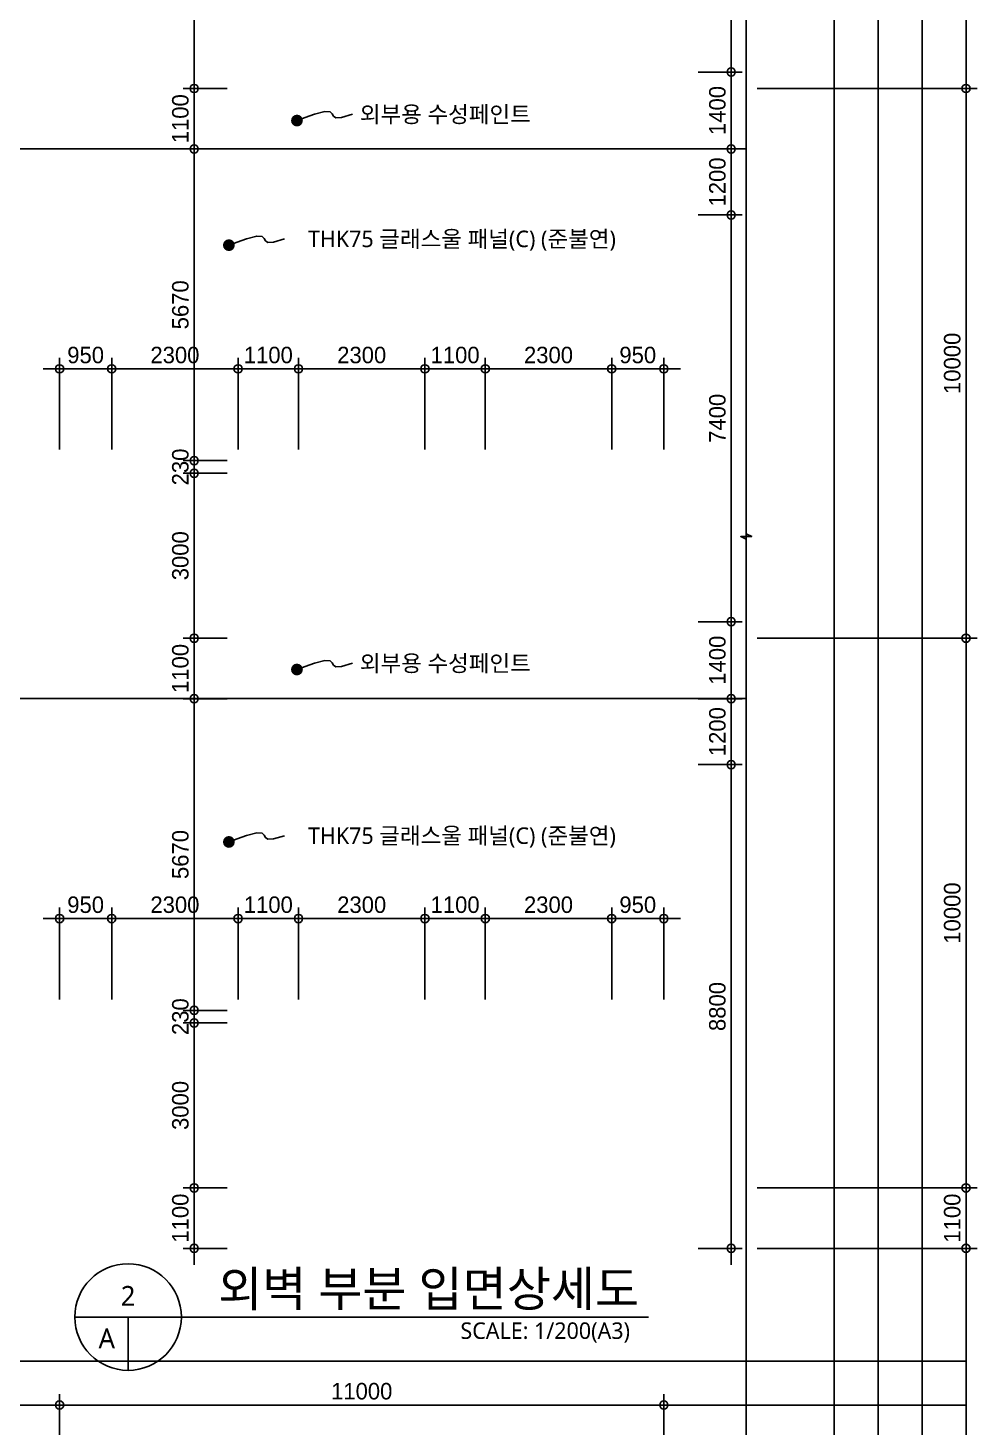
# Model space of a CAD drawing. Header units: millimetres. Extents: x 43197023 to 43466355, y 1341521 to 1420690.
# Drawn here: x 43406548 to 43423823, y 1370590 to 1396041 of the extents above; entities that cross this region are included whole.
import ezdxf
from ezdxf.enums import TextEntityAlignment as Align

# ---------------------------------------------------------------- set-up
doc = ezdxf.new("R2010")
doc.units = ezdxf.units.MM
doc.header["$LTSCALE"] = 1000
doc.header["$MEASUREMENT"] = 0
doc.header["$PDSIZE"] = -10
doc.layers.get('0').update_dxf_attribs({"linetype": 'CONTINUOUS'})
doc.layers.get('Defpoints').update_dxf_attribs({"color": 171, "linetype": 'CONTINUOUS'})
for name, color, linetype in [('cen', 1, 'CONTINUOUS'), ('LED', 7, 'CONTINUOUS'), ('NDIM', 7, 'CONTINUOUS'), ('SYM', 7, 'CONTINUOUS'), ('TEXT', 3, 'CONTINUOUS'), ('TEXT(MIN)', 7, 'CONTINUOUS')]:
    doc.layers.add(name, color=color, linetype=linetype)
doc.styles.add('CGS', font='cgse', dxfattribs={"bigfont": 'cgs'})
doc.styles.add('나눔바른고딕', font='NanumBarunGothic.ttf')
doc.dimstyles.new('NDIM 1200', dxfattribs={"dimscale": 500, "dimtxt": 3, "dimasz": 1, "dimexe": 2, "dimexo": 2, "dimgap": 1, "dimtad": 1, "dimdec": 0, "dimdsep": 46, "dimtxsty": 'CGS', "dimblk": 'DOT0', "dimcen": 1, "dimdle": 8, "dimclrd": 2, "dimclre": 2, "dimclrt": 2, "dimadec": 0, "dimazin": 0, "dimtfac": 1, "dimtdec": 0, "dimtix": 1, "dimtmove": 2, "dimatfit": 3, "dimldrblk": 'DOT0', "dimfxl": 1, "dimtolj": 1, "dimtzin": 0, "dimlwd": -1, "dimlwe": -1, "dimarcsym": 0})

# ---------------------------------------------------------------- blocks, each defined once
blk = doc.blocks.new('DOT0')
blk.add_line((-3, 0), (3, 0))
at = {"color": 6}
blk.add_circle((0, 0), 0.75, dxfattribs=at)
blk = doc.blocks.new('*D194')
at = {"layer": 'Defpoints', "color": 0, "ltscale": 0.4, "transparency": 16777216}
for p in [(43408073, 1379840), (43408073, 1378170), (43410373, 1378170)]:
    blk.add_point(p, dxfattribs=at)
at = {"layer": 'NDIM', "ltscale": 0.4, "transparency": 16777216}
for p, q in [((43408073, 1378370), (43408073, 1380040)), ((43410373, 1378370), (43410373, 1380040)), ((43410273, 1379840), (43408173, 1379840))]:
    blk.add_line(p, q, dxfattribs=at)
at = {"layer": 'NDIM', "ltscale": 0.4, "transparency": 16777216, "xscale": 100, "yscale": 100, "zscale": 100, "rotation": 180}
blk.add_blockref('DOT0', (43408073, 1379840), dxfattribs=at)
at = {"layer": 'NDIM', "ltscale": 0.4, "transparency": 16777216, "xscale": 100, "yscale": 100, "zscale": 100}
blk.add_blockref('DOT0', (43410373, 1379840), dxfattribs=at)
at = {"layer": 'NDIM', "ltscale": 0.4, "transparency": 16777216, "insert": (43409223, 1380090), "char_height": 300, "attachment_point": 5, "style": 'CGS'}
blk.add_mtext('\\A1;2300', dxfattribs=at)
blk = doc.blocks.new('*D195')
at = {"layer": 'Defpoints', "color": 0, "ltscale": 0.4, "transparency": 16777216}
for p in [(43410373, 1379840), (43410373, 1378170), (43411473, 1378170)]:
    blk.add_point(p, dxfattribs=at)
at = {"layer": 'NDIM', "ltscale": 0.4, "transparency": 16777216}
for p, q in [((43410373, 1378370), (43410373, 1380040)), ((43411473, 1378370), (43411473, 1380040)), ((43411373, 1379840), (43410473, 1379840))]:
    blk.add_line(p, q, dxfattribs=at)
at = {"layer": 'NDIM', "ltscale": 0.4, "transparency": 16777216, "xscale": 100, "yscale": 100, "zscale": 100, "rotation": 180}
blk.add_blockref('DOT0', (43410373, 1379840), dxfattribs=at)
at = {"layer": 'NDIM', "ltscale": 0.4, "transparency": 16777216, "xscale": 100, "yscale": 100, "zscale": 100}
blk.add_blockref('DOT0', (43411473, 1379840), dxfattribs=at)
at = {"layer": 'NDIM', "ltscale": 0.4, "transparency": 16777216, "insert": (43410923, 1380090), "char_height": 300, "attachment_point": 5, "style": 'CGS'}
blk.add_mtext('\\A1;1100', dxfattribs=at)
blk = doc.blocks.new('*D196')
at = {"layer": 'Defpoints', "color": 0, "ltscale": 0.4, "transparency": 16777216}
for p in [(43407123, 1379840), (43407123, 1378170), (43408073, 1378170)]:
    blk.add_point(p, dxfattribs=at)
at = {"layer": 'NDIM', "ltscale": 0.4, "transparency": 16777216}
for p, q in [((43407123, 1378370), (43407123, 1380040)), ((43408073, 1378370), (43408073, 1380040)), ((43407973, 1379840), (43407223, 1379840))]:
    blk.add_line(p, q, dxfattribs=at)
at = {"layer": 'NDIM', "ltscale": 0.4, "transparency": 16777216, "xscale": 100, "yscale": 100, "zscale": 100, "rotation": 180}
blk.add_blockref('DOT0', (43407123, 1379840), dxfattribs=at)
at = {"layer": 'NDIM', "ltscale": 0.4, "transparency": 16777216, "xscale": 100, "yscale": 100, "zscale": 100}
blk.add_blockref('DOT0', (43408073, 1379840), dxfattribs=at)
at = {"layer": 'NDIM', "ltscale": 0.4, "transparency": 16777216, "insert": (43407598, 1380090), "char_height": 300, "attachment_point": 5, "style": 'CGS'}
blk.add_mtext('\\A1;950', dxfattribs=at)
blk = doc.blocks.new('*D197')
at = {"layer": 'Defpoints', "color": 0, "ltscale": 0.4, "transparency": 16777216}
for p in [(43411473, 1379840), (43411473, 1378170), (43413773, 1378170)]:
    blk.add_point(p, dxfattribs=at)
at = {"layer": 'NDIM', "ltscale": 0.4, "transparency": 16777216}
for p, q in [((43411473, 1378370), (43411473, 1380040)), ((43413773, 1378370), (43413773, 1380040)), ((43413673, 1379840), (43411573, 1379840))]:
    blk.add_line(p, q, dxfattribs=at)
at = {"layer": 'NDIM', "ltscale": 0.4, "transparency": 16777216, "xscale": 100, "yscale": 100, "zscale": 100, "rotation": 180}
blk.add_blockref('DOT0', (43411473, 1379840), dxfattribs=at)
at = {"layer": 'NDIM', "ltscale": 0.4, "transparency": 16777216, "xscale": 100, "yscale": 100, "zscale": 100}
blk.add_blockref('DOT0', (43413773, 1379840), dxfattribs=at)
at = {"layer": 'NDIM', "ltscale": 0.4, "transparency": 16777216, "insert": (43412623, 1380090), "char_height": 300, "attachment_point": 5, "style": 'CGS'}
blk.add_mtext('\\A1;2300', dxfattribs=at)
blk = doc.blocks.new('*D198')
at = {"layer": 'Defpoints', "color": 0, "ltscale": 0.4, "transparency": 16777216}
for p in [(43413773, 1379840), (43413773, 1378170), (43414873, 1378170)]:
    blk.add_point(p, dxfattribs=at)
at = {"layer": 'NDIM', "ltscale": 0.4, "transparency": 16777216}
for p, q in [((43413773, 1378370), (43413773, 1380040)), ((43414873, 1378370), (43414873, 1380040)), ((43414773, 1379840), (43413873, 1379840))]:
    blk.add_line(p, q, dxfattribs=at)
at = {"layer": 'NDIM', "ltscale": 0.4, "transparency": 16777216, "xscale": 100, "yscale": 100, "zscale": 100, "rotation": 180}
blk.add_blockref('DOT0', (43413773, 1379840), dxfattribs=at)
at = {"layer": 'NDIM', "ltscale": 0.4, "transparency": 16777216, "xscale": 100, "yscale": 100, "zscale": 100}
blk.add_blockref('DOT0', (43414873, 1379840), dxfattribs=at)
at = {"layer": 'NDIM', "ltscale": 0.4, "transparency": 16777216, "insert": (43414323, 1380090), "char_height": 300, "attachment_point": 5, "style": 'CGS'}
blk.add_mtext('\\A1;1100', dxfattribs=at)
blk = doc.blocks.new('*D199')
at = {"layer": 'Defpoints', "color": 0, "ltscale": 0.4, "transparency": 16777216}
for p in [(43414873, 1379840), (43414873, 1378170), (43417173, 1378170)]:
    blk.add_point(p, dxfattribs=at)
at = {"layer": 'NDIM', "ltscale": 0.4, "transparency": 16777216}
for p, q in [((43414873, 1378370), (43414873, 1380040)), ((43417173, 1378370), (43417173, 1380040)), ((43417073, 1379840), (43414973, 1379840))]:
    blk.add_line(p, q, dxfattribs=at)
at = {"layer": 'NDIM', "ltscale": 0.4, "transparency": 16777216, "xscale": 100, "yscale": 100, "zscale": 100, "rotation": 180}
blk.add_blockref('DOT0', (43414873, 1379840), dxfattribs=at)
at = {"layer": 'NDIM', "ltscale": 0.4, "transparency": 16777216, "xscale": 100, "yscale": 100, "zscale": 100}
blk.add_blockref('DOT0', (43417173, 1379840), dxfattribs=at)
at = {"layer": 'NDIM', "ltscale": 0.4, "transparency": 16777216, "insert": (43416023, 1380090), "char_height": 300, "attachment_point": 5, "style": 'CGS'}
blk.add_mtext('\\A1;2300', dxfattribs=at)
blk = doc.blocks.new('*D200')
at = {"layer": 'Defpoints', "color": 0, "ltscale": 0.4, "transparency": 16777216}
for p in [(43417173, 1379840), (43417173, 1378170), (43418123, 1378170)]:
    blk.add_point(p, dxfattribs=at)
at = {"layer": 'NDIM', "ltscale": 0.4, "transparency": 16777216}
for p, q in [((43417173, 1378370), (43417173, 1380040)), ((43418123, 1378370), (43418123, 1380040)), ((43418023, 1379840), (43417273, 1379840))]:
    blk.add_line(p, q, dxfattribs=at)
at = {"layer": 'NDIM', "ltscale": 0.4, "transparency": 16777216, "xscale": 100, "yscale": 100, "zscale": 100, "rotation": 180}
blk.add_blockref('DOT0', (43417173, 1379840), dxfattribs=at)
at = {"layer": 'NDIM', "ltscale": 0.4, "transparency": 16777216, "xscale": 100, "yscale": 100, "zscale": 100}
blk.add_blockref('DOT0', (43418123, 1379840), dxfattribs=at)
at = {"layer": 'NDIM', "ltscale": 0.4, "transparency": 16777216, "insert": (43417648, 1380090), "char_height": 300, "attachment_point": 5, "style": 'CGS'}
blk.add_mtext('\\A1;950', dxfattribs=at)
blk = doc.blocks.new('*D201')
at = {"layer": 'Defpoints', "color": 0, "ltscale": 0.4, "transparency": 16777216}
for p in [(43410373, 1377940), (43409573, 1374940), (43410373, 1374940)]:
    blk.add_point(p, dxfattribs=at)
at = {"layer": 'NDIM', "ltscale": 0.4, "transparency": 16777216}
for p, q in [((43410173, 1377940), (43409373, 1377940)), ((43409573, 1377840), (43409573, 1375040)), ((43410173, 1374940), (43409373, 1374940))]:
    blk.add_line(p, q, dxfattribs=at)
at = {"layer": 'NDIM', "ltscale": 0.4, "transparency": 16777216, "xscale": 100, "yscale": 100, "zscale": 100}
for p, rotation in [((43409573, 1377940), 90), ((43409573, 1374940), 270)]:
    blk.add_blockref('DOT0', p, dxfattribs=dict(at, rotation=rotation))
at = {"layer": 'NDIM', "ltscale": 0.4, "transparency": 16777216, "insert": (43409323, 1376440), "char_height": 300, "attachment_point": 5, "rotation": 90, "style": 'CGS'}
blk.add_mtext('\\A1;3000', dxfattribs=at)
blk = doc.blocks.new('*D202')
at = {"layer": 'Defpoints', "color": 0, "ltscale": 0.4, "transparency": 16777216}
for p in [(43409573, 1377940), (43410373, 1378170), (43410373, 1377940)]:
    blk.add_point(p, dxfattribs=at)
at = {"layer": 'NDIM', "ltscale": 0.4, "transparency": 16777216}
for p, q in [((43409573, 1378270), (43409573, 1378370)), ((43410173, 1378170), (43409373, 1378170)), ((43410173, 1377940), (43409373, 1377940)), ((43409573, 1378170), (43409573, 1377940)), ((43409573, 1377840), (43409573, 1377740))]:
    blk.add_line(p, q, dxfattribs=at)
at = {"layer": 'NDIM', "ltscale": 0.4, "transparency": 16777216, "xscale": 100, "yscale": 100, "zscale": 100}
for p, rotation in [((43409573, 1378170), 270), ((43409573, 1377940), 90)]:
    blk.add_blockref('DOT0', p, dxfattribs=dict(at, rotation=rotation))
at = {"layer": 'NDIM', "ltscale": 0.4, "transparency": 16777216, "insert": (43409323, 1378055), "char_height": 300, "attachment_point": 5, "rotation": 90, "style": 'CGS'}
blk.add_mtext('\\A1;230', dxfattribs=at)
blk = doc.blocks.new('*D203')
at = {"layer": 'Defpoints', "color": 0, "ltscale": 0.4, "transparency": 16777216}
for p in [(43410373, 1383840), (43409573, 1378170), (43410373, 1378170)]:
    blk.add_point(p, dxfattribs=at)
at = {"layer": 'NDIM', "ltscale": 0.4, "transparency": 16777216}
for p, q in [((43410173, 1383840), (43409373, 1383840)), ((43409573, 1383740), (43409573, 1378270)), ((43410173, 1378170), (43409373, 1378170))]:
    blk.add_line(p, q, dxfattribs=at)
at = {"layer": 'NDIM', "ltscale": 0.4, "transparency": 16777216, "xscale": 100, "yscale": 100, "zscale": 100}
for p, rotation in [((43409573, 1383840), 90), ((43409573, 1378170), 270)]:
    blk.add_blockref('DOT0', p, dxfattribs=dict(at, rotation=rotation))
at = {"layer": 'NDIM', "ltscale": 0.4, "transparency": 16777216, "insert": (43409323, 1381005), "char_height": 300, "attachment_point": 5, "rotation": 90, "style": 'CGS'}
blk.add_mtext('\\A1;5670', dxfattribs=at)
blk = doc.blocks.new('*D204')
at = {"layer": 'Defpoints', "color": 0, "ltscale": 0.4, "transparency": 16777216}
for p in [(43408073, 1389840), (43408073, 1388170), (43410373, 1388170)]:
    blk.add_point(p, dxfattribs=at)
at = {"layer": 'NDIM', "ltscale": 0.4, "transparency": 16777216}
for p, q in [((43408073, 1388370), (43408073, 1390040)), ((43410373, 1388370), (43410373, 1390040)), ((43410273, 1389840), (43408173, 1389840))]:
    blk.add_line(p, q, dxfattribs=at)
at = {"layer": 'NDIM', "ltscale": 0.4, "transparency": 16777216, "xscale": 100, "yscale": 100, "zscale": 100, "rotation": 180}
blk.add_blockref('DOT0', (43408073, 1389840), dxfattribs=at)
at = {"layer": 'NDIM', "ltscale": 0.4, "transparency": 16777216, "xscale": 100, "yscale": 100, "zscale": 100}
blk.add_blockref('DOT0', (43410373, 1389840), dxfattribs=at)
at = {"layer": 'NDIM', "ltscale": 0.4, "transparency": 16777216, "insert": (43409223, 1390090), "char_height": 300, "attachment_point": 5, "style": 'CGS'}
blk.add_mtext('\\A1;2300', dxfattribs=at)
blk = doc.blocks.new('*D205')
at = {"layer": 'Defpoints', "color": 0, "ltscale": 0.4, "transparency": 16777216}
for p in [(43410373, 1389840), (43410373, 1388170), (43411473, 1388170)]:
    blk.add_point(p, dxfattribs=at)
at = {"layer": 'NDIM', "ltscale": 0.4, "transparency": 16777216}
for p, q in [((43410373, 1388370), (43410373, 1390040)), ((43411473, 1388370), (43411473, 1390040)), ((43411373, 1389840), (43410473, 1389840))]:
    blk.add_line(p, q, dxfattribs=at)
at = {"layer": 'NDIM', "ltscale": 0.4, "transparency": 16777216, "xscale": 100, "yscale": 100, "zscale": 100, "rotation": 180}
blk.add_blockref('DOT0', (43410373, 1389840), dxfattribs=at)
at = {"layer": 'NDIM', "ltscale": 0.4, "transparency": 16777216, "xscale": 100, "yscale": 100, "zscale": 100}
blk.add_blockref('DOT0', (43411473, 1389840), dxfattribs=at)
at = {"layer": 'NDIM', "ltscale": 0.4, "transparency": 16777216, "insert": (43410923, 1390090), "char_height": 300, "attachment_point": 5, "style": 'CGS'}
blk.add_mtext('\\A1;1100', dxfattribs=at)
blk = doc.blocks.new('*D206')
at = {"layer": 'Defpoints', "color": 0, "ltscale": 0.4, "transparency": 16777216}
for p in [(43407123, 1389840), (43407123, 1388170), (43408073, 1388170)]:
    blk.add_point(p, dxfattribs=at)
at = {"layer": 'NDIM', "ltscale": 0.4, "transparency": 16777216}
for p, q in [((43407123, 1388370), (43407123, 1390040)), ((43408073, 1388370), (43408073, 1390040)), ((43407973, 1389840), (43407223, 1389840))]:
    blk.add_line(p, q, dxfattribs=at)
at = {"layer": 'NDIM', "ltscale": 0.4, "transparency": 16777216, "xscale": 100, "yscale": 100, "zscale": 100, "rotation": 180}
blk.add_blockref('DOT0', (43407123, 1389840), dxfattribs=at)
at = {"layer": 'NDIM', "ltscale": 0.4, "transparency": 16777216, "xscale": 100, "yscale": 100, "zscale": 100}
blk.add_blockref('DOT0', (43408073, 1389840), dxfattribs=at)
at = {"layer": 'NDIM', "ltscale": 0.4, "transparency": 16777216, "insert": (43407598, 1390090), "char_height": 300, "attachment_point": 5, "style": 'CGS'}
blk.add_mtext('\\A1;950', dxfattribs=at)
blk = doc.blocks.new('*D207')
at = {"layer": 'Defpoints', "color": 0, "ltscale": 0.4, "transparency": 16777216}
for p in [(43411473, 1389840), (43411473, 1388170), (43413773, 1388170)]:
    blk.add_point(p, dxfattribs=at)
at = {"layer": 'NDIM', "ltscale": 0.4, "transparency": 16777216}
for p, q in [((43411473, 1388370), (43411473, 1390040)), ((43413773, 1388370), (43413773, 1390040)), ((43413673, 1389840), (43411573, 1389840))]:
    blk.add_line(p, q, dxfattribs=at)
at = {"layer": 'NDIM', "ltscale": 0.4, "transparency": 16777216, "xscale": 100, "yscale": 100, "zscale": 100, "rotation": 180}
blk.add_blockref('DOT0', (43411473, 1389840), dxfattribs=at)
at = {"layer": 'NDIM', "ltscale": 0.4, "transparency": 16777216, "xscale": 100, "yscale": 100, "zscale": 100}
blk.add_blockref('DOT0', (43413773, 1389840), dxfattribs=at)
at = {"layer": 'NDIM', "ltscale": 0.4, "transparency": 16777216, "insert": (43412623, 1390090), "char_height": 300, "attachment_point": 5, "style": 'CGS'}
blk.add_mtext('\\A1;2300', dxfattribs=at)
blk = doc.blocks.new('*D208')
at = {"layer": 'Defpoints', "color": 0, "ltscale": 0.4, "transparency": 16777216}
for p in [(43413773, 1389840), (43413773, 1388170), (43414873, 1388170)]:
    blk.add_point(p, dxfattribs=at)
at = {"layer": 'NDIM', "ltscale": 0.4, "transparency": 16777216}
for p, q in [((43413773, 1388370), (43413773, 1390040)), ((43414873, 1388370), (43414873, 1390040)), ((43414773, 1389840), (43413873, 1389840))]:
    blk.add_line(p, q, dxfattribs=at)
at = {"layer": 'NDIM', "ltscale": 0.4, "transparency": 16777216, "xscale": 100, "yscale": 100, "zscale": 100, "rotation": 180}
blk.add_blockref('DOT0', (43413773, 1389840), dxfattribs=at)
at = {"layer": 'NDIM', "ltscale": 0.4, "transparency": 16777216, "xscale": 100, "yscale": 100, "zscale": 100}
blk.add_blockref('DOT0', (43414873, 1389840), dxfattribs=at)
at = {"layer": 'NDIM', "ltscale": 0.4, "transparency": 16777216, "insert": (43414323, 1390090), "char_height": 300, "attachment_point": 5, "style": 'CGS'}
blk.add_mtext('\\A1;1100', dxfattribs=at)
blk = doc.blocks.new('*D209')
at = {"layer": 'Defpoints', "color": 0, "ltscale": 0.4, "transparency": 16777216}
for p in [(43414873, 1389840), (43414873, 1388170), (43417173, 1388170)]:
    blk.add_point(p, dxfattribs=at)
at = {"layer": 'NDIM', "ltscale": 0.4, "transparency": 16777216}
for p, q in [((43414873, 1388370), (43414873, 1390040)), ((43417173, 1388370), (43417173, 1390040)), ((43417073, 1389840), (43414973, 1389840))]:
    blk.add_line(p, q, dxfattribs=at)
at = {"layer": 'NDIM', "ltscale": 0.4, "transparency": 16777216, "xscale": 100, "yscale": 100, "zscale": 100, "rotation": 180}
blk.add_blockref('DOT0', (43414873, 1389840), dxfattribs=at)
at = {"layer": 'NDIM', "ltscale": 0.4, "transparency": 16777216, "xscale": 100, "yscale": 100, "zscale": 100}
blk.add_blockref('DOT0', (43417173, 1389840), dxfattribs=at)
at = {"layer": 'NDIM', "ltscale": 0.4, "transparency": 16777216, "insert": (43416023, 1390090), "char_height": 300, "attachment_point": 5, "style": 'CGS'}
blk.add_mtext('\\A1;2300', dxfattribs=at)
blk = doc.blocks.new('*D210')
at = {"layer": 'Defpoints', "color": 0, "ltscale": 0.4, "transparency": 16777216}
for p in [(43417173, 1389840), (43417173, 1388170), (43418123, 1388170)]:
    blk.add_point(p, dxfattribs=at)
at = {"layer": 'NDIM', "ltscale": 0.4, "transparency": 16777216}
for p, q in [((43417173, 1388370), (43417173, 1390040)), ((43418123, 1388370), (43418123, 1390040)), ((43418023, 1389840), (43417273, 1389840))]:
    blk.add_line(p, q, dxfattribs=at)
at = {"layer": 'NDIM', "ltscale": 0.4, "transparency": 16777216, "xscale": 100, "yscale": 100, "zscale": 100, "rotation": 180}
blk.add_blockref('DOT0', (43417173, 1389840), dxfattribs=at)
at = {"layer": 'NDIM', "ltscale": 0.4, "transparency": 16777216, "xscale": 100, "yscale": 100, "zscale": 100}
blk.add_blockref('DOT0', (43418123, 1389840), dxfattribs=at)
at = {"layer": 'NDIM', "ltscale": 0.4, "transparency": 16777216, "insert": (43417648, 1390090), "char_height": 300, "attachment_point": 5, "style": 'CGS'}
blk.add_mtext('\\A1;950', dxfattribs=at)
blk = doc.blocks.new('*D211')
at = {"layer": 'Defpoints', "color": 0, "ltscale": 0.4, "transparency": 16777216}
for p in [(43410373, 1387940), (43409573, 1384940), (43410373, 1384940)]:
    blk.add_point(p, dxfattribs=at)
at = {"layer": 'NDIM', "ltscale": 0.4, "transparency": 16777216}
for p, q in [((43410173, 1387940), (43409373, 1387940)), ((43409573, 1387840), (43409573, 1385040)), ((43410173, 1384940), (43409373, 1384940))]:
    blk.add_line(p, q, dxfattribs=at)
at = {"layer": 'NDIM', "ltscale": 0.4, "transparency": 16777216, "xscale": 100, "yscale": 100, "zscale": 100}
for p, rotation in [((43409573, 1387940), 90), ((43409573, 1384940), 270)]:
    blk.add_blockref('DOT0', p, dxfattribs=dict(at, rotation=rotation))
at = {"layer": 'NDIM', "ltscale": 0.4, "transparency": 16777216, "insert": (43409323, 1386440), "char_height": 300, "attachment_point": 5, "rotation": 90, "style": 'CGS'}
blk.add_mtext('\\A1;3000', dxfattribs=at)
blk = doc.blocks.new('*D212')
at = {"layer": 'Defpoints', "color": 0, "ltscale": 0.4, "transparency": 16777216}
for p in [(43410373, 1388170), (43409573, 1387940), (43410373, 1387940)]:
    blk.add_point(p, dxfattribs=at)
at = {"layer": 'NDIM', "ltscale": 0.4, "transparency": 16777216}
for p, q in [((43409573, 1388270), (43409573, 1388370)), ((43410173, 1388170), (43409373, 1388170)), ((43409573, 1388170), (43409573, 1387940)), ((43410173, 1387940), (43409373, 1387940)), ((43409573, 1387840), (43409573, 1387740))]:
    blk.add_line(p, q, dxfattribs=at)
at = {"layer": 'NDIM', "ltscale": 0.4, "transparency": 16777216, "xscale": 100, "yscale": 100, "zscale": 100}
for p, rotation in [((43409573, 1388170), 270), ((43409573, 1387940), 90)]:
    blk.add_blockref('DOT0', p, dxfattribs=dict(at, rotation=rotation))
at = {"layer": 'NDIM', "ltscale": 0.4, "transparency": 16777216, "insert": (43409323, 1388055), "char_height": 300, "attachment_point": 5, "rotation": 90, "style": 'CGS'}
blk.add_mtext('\\A1;230', dxfattribs=at)
blk = doc.blocks.new('*D213')
at = {"layer": 'Defpoints', "color": 0, "ltscale": 0.4, "transparency": 16777216}
for p in [(43410373, 1393840), (43409573, 1388170), (43410373, 1388170)]:
    blk.add_point(p, dxfattribs=at)
at = {"layer": 'NDIM', "ltscale": 0.4, "transparency": 16777216}
for p, q in [((43410173, 1393840), (43409373, 1393840)), ((43409573, 1393740), (43409573, 1388270)), ((43410173, 1388170), (43409373, 1388170))]:
    blk.add_line(p, q, dxfattribs=at)
at = {"layer": 'NDIM', "ltscale": 0.4, "transparency": 16777216, "xscale": 100, "yscale": 100, "zscale": 100}
for p, rotation in [((43409573, 1393840), 90), ((43409573, 1388170), 270)]:
    blk.add_blockref('DOT0', p, dxfattribs=dict(at, rotation=rotation))
at = {"layer": 'NDIM', "ltscale": 0.4, "transparency": 16777216, "insert": (43409323, 1391005), "char_height": 300, "attachment_point": 5, "rotation": 90, "style": 'CGS'}
blk.add_mtext('\\A1;5670', dxfattribs=at)
blk = doc.blocks.new('*D214')
at = {"layer": 'Defpoints', "color": 0, "ltscale": 0.4, "transparency": 16777216}
for p in [(43410373, 1384940), (43409573, 1383840), (43410373, 1383840)]:
    blk.add_point(p, dxfattribs=at)
at = {"layer": 'NDIM', "ltscale": 0.4, "transparency": 16777216}
for p, q in [((43410173, 1384940), (43409373, 1384940)), ((43409573, 1384840), (43409573, 1383940)), ((43410173, 1383840), (43409373, 1383840))]:
    blk.add_line(p, q, dxfattribs=at)
at = {"layer": 'NDIM', "ltscale": 0.4, "transparency": 16777216, "xscale": 100, "yscale": 100, "zscale": 100}
for p, rotation in [((43409573, 1384940), 90), ((43409573, 1383840), 270)]:
    blk.add_blockref('DOT0', p, dxfattribs=dict(at, rotation=rotation))
at = {"layer": 'NDIM', "ltscale": 0.4, "transparency": 16777216, "insert": (43409323, 1384390), "char_height": 300, "attachment_point": 5, "rotation": 90, "style": 'CGS'}
blk.add_mtext('\\A1;1100', dxfattribs=at)
blk = doc.blocks.new('*D215')
at = {"layer": 'Defpoints', "color": 0, "ltscale": 0.4, "transparency": 16777216}
for p in [(43410373, 1374940), (43409573, 1373840), (43410373, 1373840)]:
    blk.add_point(p, dxfattribs=at)
at = {"layer": 'NDIM', "ltscale": 0.4, "transparency": 16777216}
for p, q in [((43410173, 1374940), (43409373, 1374940)), ((43409573, 1374840), (43409573, 1373940)), ((43410173, 1373840), (43409373, 1373840))]:
    blk.add_line(p, q, dxfattribs=at)
at = {"layer": 'NDIM', "ltscale": 0.4, "transparency": 16777216, "xscale": 100, "yscale": 100, "zscale": 100}
for p, rotation in [((43409573, 1374940), 90), ((43409573, 1373840), 270)]:
    blk.add_blockref('DOT0', p, dxfattribs=dict(at, rotation=rotation))
at = {"layer": 'NDIM', "ltscale": 0.4, "transparency": 16777216, "insert": (43409323, 1374390), "char_height": 300, "attachment_point": 5, "rotation": 90, "style": 'CGS'}
blk.add_mtext('\\A1;1100', dxfattribs=at)
blk = doc.blocks.new('*D219')
at = {"layer": 'Defpoints', "color": 0, "ltscale": 0.4, "transparency": 16777216}
for p in [(43410373, 1399090), (43409573, 1394940), (43410373, 1394940)]:
    blk.add_point(p, dxfattribs=at)
at = {"layer": 'NDIM', "ltscale": 0.4, "transparency": 16777216}
for p, q in [((43410173, 1399090), (43409373, 1399090)), ((43409573, 1398990), (43409573, 1395040)), ((43410173, 1394940), (43409373, 1394940))]:
    blk.add_line(p, q, dxfattribs=at)
at = {"layer": 'NDIM', "ltscale": 0.4, "transparency": 16777216, "xscale": 100, "yscale": 100, "zscale": 100}
for p, rotation in [((43409573, 1399090), 90), ((43409573, 1394940), 270)]:
    blk.add_blockref('DOT0', p, dxfattribs=dict(at, rotation=rotation))
at = {"layer": 'NDIM', "ltscale": 0.4, "transparency": 16777216, "insert": (43409323, 1397015), "char_height": 300, "attachment_point": 5, "rotation": 90, "style": 'CGS'}
blk.add_mtext('\\A1;4150', dxfattribs=at)
blk = doc.blocks.new('*D221')
at = {"layer": 'Defpoints', "color": 0, "ltscale": 0.4, "transparency": 16777216}
for p in [(43410373, 1394940), (43409573, 1393840), (43410373, 1393840)]:
    blk.add_point(p, dxfattribs=at)
at = {"layer": 'NDIM', "ltscale": 0.4, "transparency": 16777216}
for p, q in [((43410173, 1394940), (43409373, 1394940)), ((43409573, 1394840), (43409573, 1393940)), ((43410173, 1393840), (43409373, 1393840))]:
    blk.add_line(p, q, dxfattribs=at)
at = {"layer": 'NDIM', "ltscale": 0.4, "transparency": 16777216, "xscale": 100, "yscale": 100, "zscale": 100}
for p, rotation in [((43409573, 1394940), 90), ((43409573, 1393840), 270)]:
    blk.add_blockref('DOT0', p, dxfattribs=dict(at, rotation=rotation))
at = {"layer": 'NDIM', "ltscale": 0.4, "transparency": 16777216, "insert": (43409323, 1394390), "char_height": 300, "attachment_point": 5, "rotation": 90, "style": 'CGS'}
blk.add_mtext('\\A1;1100', dxfattribs=at)
blk = doc.blocks.new('*D228')
at = {"layer": 'Defpoints', "color": 0, "ltscale": 0.4, "transparency": 16777216}
for p in [(43419623, 1384940), (43419623, 1374940), (43423623, 1374940)]:
    blk.add_point(p, dxfattribs=at)
at = {"layer": 'NDIM', "ltscale": 0.4, "transparency": 16777216}
for p, q in [((43419823, 1384940), (43423823, 1384940)), ((43423623, 1384840), (43423623, 1375040)), ((43419823, 1374940), (43423823, 1374940))]:
    blk.add_line(p, q, dxfattribs=at)
at = {"layer": 'NDIM', "ltscale": 0.4, "transparency": 16777216, "xscale": 100, "yscale": 100, "zscale": 100}
for p, rotation in [((43423623, 1384940), 90), ((43423623, 1374940), 270)]:
    blk.add_blockref('DOT0', p, dxfattribs=dict(at, rotation=rotation))
at = {"layer": 'NDIM', "ltscale": 0.4, "transparency": 16777216, "insert": (43423373, 1379940), "char_height": 300, "attachment_point": 5, "rotation": 90, "style": 'CGS'}
blk.add_mtext('\\A1;10000', dxfattribs=at)
blk = doc.blocks.new('*D229')
at = {"layer": 'Defpoints', "color": 0, "ltscale": 0.4, "transparency": 16777216}
for p in [(43419623, 1394940), (43419623, 1384940), (43423623, 1384940)]:
    blk.add_point(p, dxfattribs=at)
at = {"layer": 'NDIM', "ltscale": 0.4, "transparency": 16777216}
for p, q in [((43419823, 1394940), (43423823, 1394940)), ((43423623, 1394840), (43423623, 1385040)), ((43419823, 1384940), (43423823, 1384940))]:
    blk.add_line(p, q, dxfattribs=at)
at = {"layer": 'NDIM', "ltscale": 0.4, "transparency": 16777216, "xscale": 100, "yscale": 100, "zscale": 100}
for p, rotation in [((43423623, 1394940), 90), ((43423623, 1384940), 270)]:
    blk.add_blockref('DOT0', p, dxfattribs=dict(at, rotation=rotation))
at = {"layer": 'NDIM', "ltscale": 0.4, "transparency": 16777216, "insert": (43423373, 1389940), "char_height": 300, "attachment_point": 5, "rotation": 90, "style": 'CGS'}
blk.add_mtext('\\A1;10000', dxfattribs=at)
blk = doc.blocks.new('*D230')
at = {"layer": 'Defpoints', "color": 0, "ltscale": 0.4, "transparency": 16777216}
for p in [(43419623, 1404940), (43419623, 1394940), (43423623, 1394940)]:
    blk.add_point(p, dxfattribs=at)
at = {"layer": 'NDIM', "ltscale": 0.4, "transparency": 16777216}
for p, q in [((43419823, 1404940), (43423823, 1404940)), ((43423623, 1404840), (43423623, 1395040)), ((43419823, 1394940), (43423823, 1394940))]:
    blk.add_line(p, q, dxfattribs=at)
at = {"layer": 'NDIM', "ltscale": 0.4, "transparency": 16777216, "xscale": 100, "yscale": 100, "zscale": 100}
for p, rotation in [((43423623, 1404940), 90), ((43423623, 1394940), 270)]:
    blk.add_blockref('DOT0', p, dxfattribs=dict(at, rotation=rotation))
at = {"layer": 'NDIM', "ltscale": 0.4, "transparency": 16777216, "insert": (43423373, 1399940), "char_height": 300, "attachment_point": 5, "rotation": 90, "style": 'CGS'}
blk.add_mtext('\\A1;10000', dxfattribs=at)
blk = doc.blocks.new('*D232')
at = {"layer": 'Defpoints', "color": 0, "ltscale": 0.4, "transparency": 16777216}
for p in [(43419623, 1374940), (43419623, 1373840), (43423623, 1373840)]:
    blk.add_point(p, dxfattribs=at)
at = {"layer": 'NDIM', "ltscale": 0.4, "transparency": 16777216}
for p, q in [((43419823, 1374940), (43423823, 1374940)), ((43423623, 1374840), (43423623, 1373940)), ((43419823, 1373840), (43423823, 1373840))]:
    blk.add_line(p, q, dxfattribs=at)
at = {"layer": 'NDIM', "ltscale": 0.4, "transparency": 16777216, "xscale": 100, "yscale": 100, "zscale": 100}
for p, rotation in [((43423623, 1374940), 90), ((43423623, 1373840), 270)]:
    blk.add_blockref('DOT0', p, dxfattribs=dict(at, rotation=rotation))
at = {"layer": 'NDIM', "ltscale": 0.4, "transparency": 16777216, "insert": (43423373, 1374390), "char_height": 300, "attachment_point": 5, "rotation": 90, "style": 'CGS'}
blk.add_mtext('\\A1;1100', dxfattribs=at)
blk = doc.blocks.new('*D255')
at = {"layer": 'Defpoints', "color": 0, "ltscale": 0.4, "transparency": 16777216}
for p in [(43418548, 1395240), (43418548, 1393840), (43419348, 1393840)]:
    blk.add_point(p, dxfattribs=at)
at = {"layer": 'NDIM', "ltscale": 0.4, "transparency": 16777216}
for p, q in [((43418748, 1395240), (43419548, 1395240)), ((43419348, 1395140), (43419348, 1393940)), ((43418748, 1393840), (43419548, 1393840))]:
    blk.add_line(p, q, dxfattribs=at)
at = {"layer": 'NDIM', "ltscale": 0.4, "transparency": 16777216, "xscale": 100, "yscale": 100, "zscale": 100}
for p, rotation in [((43419348, 1395240), 90), ((43419348, 1393840), 270)]:
    blk.add_blockref('DOT0', p, dxfattribs=dict(at, rotation=rotation))
at = {"layer": 'NDIM', "ltscale": 0.4, "transparency": 16777216, "insert": (43419098, 1394540), "char_height": 300, "attachment_point": 5, "rotation": 90, "style": 'CGS'}
blk.add_mtext('\\A1;1400', dxfattribs=at)
blk = doc.blocks.new('*D256')
at = {"layer": 'Defpoints', "color": 0, "ltscale": 0.4, "transparency": 16777216}
for p in [(43418548, 1402640), (43418548, 1395240), (43419348, 1395240)]:
    blk.add_point(p, dxfattribs=at)
at = {"layer": 'NDIM', "ltscale": 0.4, "transparency": 16777216}
for p, q in [((43418748, 1402640), (43419548, 1402640)), ((43419348, 1402540), (43419348, 1395340)), ((43418748, 1395240), (43419548, 1395240))]:
    blk.add_line(p, q, dxfattribs=at)
at = {"layer": 'NDIM', "ltscale": 0.4, "transparency": 16777216, "xscale": 100, "yscale": 100, "zscale": 100}
for p, rotation in [((43419348, 1402640), 90), ((43419348, 1395240), 270)]:
    blk.add_blockref('DOT0', p, dxfattribs=dict(at, rotation=rotation))
at = {"layer": 'NDIM', "ltscale": 0.4, "transparency": 16777216, "insert": (43419098, 1398940), "char_height": 300, "attachment_point": 5, "rotation": 90, "style": 'CGS'}
blk.add_mtext('\\A1;7400', dxfattribs=at)
blk = doc.blocks.new('*D258')
at = {"layer": 'Defpoints', "color": 0, "ltscale": 0.4, "transparency": 16777216}
for p in [(43418548, 1385240), (43418548, 1383840), (43419348, 1383840)]:
    blk.add_point(p, dxfattribs=at)
at = {"layer": 'NDIM', "ltscale": 0.4, "transparency": 16777216}
for p, q in [((43418748, 1385240), (43419548, 1385240)), ((43419348, 1385140), (43419348, 1383940)), ((43418748, 1383840), (43419548, 1383840))]:
    blk.add_line(p, q, dxfattribs=at)
at = {"layer": 'NDIM', "ltscale": 0.4, "transparency": 16777216, "xscale": 100, "yscale": 100, "zscale": 100}
for p, rotation in [((43419348, 1385240), 90), ((43419348, 1383840), 270)]:
    blk.add_blockref('DOT0', p, dxfattribs=dict(at, rotation=rotation))
at = {"layer": 'NDIM', "ltscale": 0.4, "transparency": 16777216, "insert": (43419098, 1384540), "char_height": 300, "attachment_point": 5, "rotation": 90, "style": 'CGS'}
blk.add_mtext('\\A1;1400', dxfattribs=at)
blk = doc.blocks.new('*D259')
at = {"layer": 'Defpoints', "color": 0, "ltscale": 0.4, "transparency": 16777216}
for p in [(43418548, 1392640), (43418548, 1385240), (43419348, 1385240)]:
    blk.add_point(p, dxfattribs=at)
at = {"layer": 'NDIM', "ltscale": 0.4, "transparency": 16777216}
for p, q in [((43418748, 1392640), (43419548, 1392640)), ((43419348, 1392540), (43419348, 1385340)), ((43418748, 1385240), (43419548, 1385240))]:
    blk.add_line(p, q, dxfattribs=at)
at = {"layer": 'NDIM', "ltscale": 0.4, "transparency": 16777216, "xscale": 100, "yscale": 100, "zscale": 100}
for p, rotation in [((43419348, 1392640), 90), ((43419348, 1385240), 270)]:
    blk.add_blockref('DOT0', p, dxfattribs=dict(at, rotation=rotation))
at = {"layer": 'NDIM', "ltscale": 0.4, "transparency": 16777216, "insert": (43419098, 1388940), "char_height": 300, "attachment_point": 5, "rotation": 90, "style": 'CGS'}
blk.add_mtext('\\A1;7400', dxfattribs=at)
blk = doc.blocks.new('*D260')
at = {"layer": 'Defpoints', "color": 0, "ltscale": 0.4, "transparency": 16777216}
for p in [(43418548, 1393840), (43418548, 1392640), (43419348, 1392640)]:
    blk.add_point(p, dxfattribs=at)
at = {"layer": 'NDIM', "ltscale": 0.4, "transparency": 16777216}
for p, q in [((43418748, 1393840), (43419548, 1393840)), ((43419348, 1393740), (43419348, 1392740)), ((43418748, 1392640), (43419548, 1392640))]:
    blk.add_line(p, q, dxfattribs=at)
at = {"layer": 'NDIM', "ltscale": 0.4, "transparency": 16777216, "xscale": 100, "yscale": 100, "zscale": 100}
for p, rotation in [((43419348, 1393840), 90), ((43419348, 1392640), 270)]:
    blk.add_blockref('DOT0', p, dxfattribs=dict(at, rotation=rotation))
at = {"layer": 'NDIM', "ltscale": 0.4, "transparency": 16777216, "insert": (43419098, 1393240), "char_height": 300, "attachment_point": 5, "rotation": 90, "style": 'CGS'}
blk.add_mtext('\\A1;1200', dxfattribs=at)
blk = doc.blocks.new('*D261')
at = {"layer": 'Defpoints', "color": 0, "ltscale": 0.4, "transparency": 16777216}
for p in [(43418548, 1382640), (43418548, 1373840), (43419348, 1373840)]:
    blk.add_point(p, dxfattribs=at)
at = {"layer": 'NDIM', "ltscale": 0.4, "transparency": 16777216}
for p, q in [((43418748, 1382640), (43419548, 1382640)), ((43419348, 1382540), (43419348, 1373940)), ((43418748, 1373840), (43419548, 1373840))]:
    blk.add_line(p, q, dxfattribs=at)
at = {"layer": 'NDIM', "ltscale": 0.4, "transparency": 16777216, "xscale": 100, "yscale": 100, "zscale": 100}
for p, rotation in [((43419348, 1382640), 90), ((43419348, 1373840), 270)]:
    blk.add_blockref('DOT0', p, dxfattribs=dict(at, rotation=rotation))
at = {"layer": 'NDIM', "ltscale": 0.4, "transparency": 16777216, "insert": (43419098, 1378240), "char_height": 300, "attachment_point": 5, "rotation": 90, "style": 'CGS'}
blk.add_mtext('\\A1;8800', dxfattribs=at)
blk = doc.blocks.new('*D262')
at = {"layer": 'Defpoints', "color": 0, "ltscale": 0.4, "transparency": 16777216}
for p in [(43418548, 1383840), (43418548, 1382640), (43419348, 1382640)]:
    blk.add_point(p, dxfattribs=at)
at = {"layer": 'NDIM', "ltscale": 0.4, "transparency": 16777216}
for p, q in [((43418748, 1383840), (43419548, 1383840)), ((43419348, 1383740), (43419348, 1382740)), ((43418748, 1382640), (43419548, 1382640))]:
    blk.add_line(p, q, dxfattribs=at)
at = {"layer": 'NDIM', "ltscale": 0.4, "transparency": 16777216, "xscale": 100, "yscale": 100, "zscale": 100}
for p, rotation in [((43419348, 1383840), 90), ((43419348, 1382640), 270)]:
    blk.add_blockref('DOT0', p, dxfattribs=dict(at, rotation=rotation))
at = {"layer": 'NDIM', "ltscale": 0.4, "transparency": 16777216, "insert": (43419098, 1383240), "char_height": 300, "attachment_point": 5, "rotation": 90, "style": 'CGS'}
blk.add_mtext('\\A1;1200', dxfattribs=at)
blk = doc.blocks.new('*D375')
at = {"layer": 'Defpoints', "color": 0, "ltscale": 0.4, "transparency": 16777216}
for p in [(43407123, 1370990), (43407123, 1369390), (43418123, 1369390)]:
    blk.add_point(p, dxfattribs=at)
at = {"layer": 'NDIM', "ltscale": 0.4, "transparency": 16777216}
for p, q in [((43407123, 1369590), (43407123, 1371190)), ((43418123, 1369590), (43418123, 1371190)), ((43418023, 1370990), (43407223, 1370990))]:
    blk.add_line(p, q, dxfattribs=at)
at = {"layer": 'NDIM', "ltscale": 0.4, "transparency": 16777216, "xscale": 100, "yscale": 100, "zscale": 100, "rotation": 180}
blk.add_blockref('DOT0', (43407123, 1370990), dxfattribs=at)
at = {"layer": 'NDIM', "ltscale": 0.4, "transparency": 16777216, "xscale": 100, "yscale": 100, "zscale": 100}
blk.add_blockref('DOT0', (43418123, 1370990), dxfattribs=at)
at = {"layer": 'NDIM', "ltscale": 0.4, "transparency": 16777216, "insert": (43412623, 1371240), "char_height": 300, "attachment_point": 5, "style": 'CGS'}
blk.add_mtext('\\A1;11000', dxfattribs=at)

msp = doc.modelspace()

# ---------------------------------------------------------------- hatches: boundary and pattern name
at = {"layer": 'LED'}
h = msp.add_hatch(color=256, dxfattribs=at)
h.dxf.hatch_style = 1
edge = h.paths.add_edge_path()
edge.add_arc((43411444.3, 1394356.9), 108, 180, 540, ccw=False)
h = msp.add_hatch(color=256, dxfattribs=at)
h.dxf.hatch_style = 1
edge = h.paths.add_edge_path()
edge.add_arc((43410205.3, 1392090.3), 108, 180, 540, ccw=False)
h = msp.add_hatch(color=256, dxfattribs=at)
h.dxf.hatch_style = 1
edge = h.paths.add_edge_path()
edge.add_arc((43411444.2, 1384370.3), 108, 180, 540, ccw=False)
h = msp.add_hatch(color=256, dxfattribs=at)
h.dxf.hatch_style = 1
edge = h.paths.add_edge_path()
edge.add_arc((43410205.2, 1381233.7), 108, 180, 540, ccw=False)

# ---------------------------------------------------------------- linework, layer by layer
at = {"ltscale": 10000}
for points in [[(43411444.3, 1394356.9), (43411764.1, 1394475), (43411952.6, 1394520.7), (43412047.8, 1394515.5), (43412087.8, 1394480.7), (43412110.7, 1394437.5), (43412154.7, 1394407.3), (43412257.9, 1394411.3), (43412458.3, 1394470.9)], [(43410205.3, 1392090.3), (43410525.1, 1392208.3), (43410713.6, 1392254.1), (43410808.8, 1392248.9), (43410848.8, 1392214.1), (43410871.7, 1392170.9), (43410915.7, 1392140.7), (43411018.9, 1392144.7), (43411219.3, 1392204.3)], [(43411444.2, 1384370.3), (43411764.1, 1384488.3), (43411952.5, 1384534.1), (43412047.7, 1384528.9), (43412087.7, 1384494.1), (43412110.7, 1384450.9), (43412154.7, 1384420.7), (43412257.8, 1384424.7), (43412458.2, 1384484.3)], [(43410205.2, 1381233.7), (43410525.1, 1381351.7), (43410713.5, 1381397.5), (43410808.7, 1381392.3), (43410848.7, 1381357.5), (43410871.7, 1381314.3), (43410915.7, 1381284.1), (43411018.8, 1381288.1), (43411219.2, 1381347.7)]]:
    msp.add_lwpolyline(points, dxfattribs=at)
at = {"layer": 'cen', "ltscale": 10000}
for p, q in [((43405623.4, 1393840.2), (43419623.5, 1393840.2)), ((43405623.4, 1383840.2), (43419623.4, 1383840.2))]:
    msp.add_line(p, q, dxfattribs=at)
at = {"layer": 'Defpoints', "ltscale": 10000}
for p, q in [((43401623.4, 1371790.3), (43423623.4, 1371790.3)), ((43401623.4, 1370990.3), (43423623.4, 1370990.3))]:
    msp.add_line(p, q, dxfattribs=at)
for points in [[(43401623.4, 1349690.2), (43423623.4, 1349690.2), (43423623.4, 1420690.2), (43401623.4, 1420690.2)], [(43402423.4, 1350490.2), (43422823.4, 1350490.2), (43422823.4, 1419890.2), (43402423.4, 1419890.2)], [(43403223.4, 1351290.2), (43422023.4, 1351290.2), (43422023.4, 1419090.2), (43403223.4, 1419090.2)], [(43404023.4, 1352090.2), (43421223.4, 1352090.2), (43421223.4, 1418290.2), (43404023.4, 1418290.2)], [(43405623.4, 1352090.2), (43419623.4, 1352090.2), (43419623.4, 1416690.2), (43405623.4, 1416690.2)]]:
    msp.add_lwpolyline(points, close=True, dxfattribs=at)
at = {"layer": 'SYM'}
for p, q in [((43407401, 1372590.3), (43417845.8, 1372590.3)), ((43408370.7, 1372590.3), (43408370.7, 1371620.6))]:
    msp.add_line(p, q, dxfattribs=at)
at = {"layer": 'SYM', "color": 8}
msp.add_lwpolyline([(43419623.4, 1370940.2), (43419623.5, 1386740.2), (43419523.4, 1386790.2), (43419723.4, 1386790.2), (43419623.4, 1386840.2), (43419623.4, 1416690.2)], dxfattribs=at)
at = {"layer": 'SYM'}
msp.add_circle((43408370.7, 1372590.3), 969.7, dxfattribs=at)

# ---------------------------------------------------------------- texts
at = {"layer": 'TEXT', "style": '나눔바른고딕'}
msp.add_text('외벽 부분 입면상세도', height=640, dxfattribs=at).set_placement((43410010.7, 1372784.2))
for s, p in [('2', (43408370.7, 1372978.2)), ('A', (43407982.8, 1372202.4))]:
    msp.add_text(s, height=360, dxfattribs=at).set_placement(p, align=Align.MIDDLE)
msp.add_text('SCALE: 1/200(A3)', height=300, dxfattribs=at).set_placement((43417506.6, 1372493.3), align=Align.TOP_RIGHT)
at = {"layer": 'TEXT(MIN)', "style": '나눔바른고딕'}
for s, p in [('외부용 수성페인트', (43415701.8, 1394470.9)), ('THK75 글래스울 패널(C) (준불연)', (43417249.8, 1392204.3)), ('외부용 수성페인트', (43415701.8, 1384484.3)), ('THK75 글래스울 패널(C) (준불연)', (43417249.8, 1381347.7))]:
    msp.add_text(s, height=300, dxfattribs=at).set_placement(p, align=Align.MIDDLE_RIGHT)

# ---------------------------------------------------------------- dimensions: what is measured, and where the dimension line sits
at = {"layer": 'NDIM', "ltscale": 0.4}
for base, p1, p2, angle, picture, middle in [((43423623.4, 1394940.2), (43419623.4, 1404940.2), (43419623.4, 1394940.2), 270, '*D230', (43423373.4, 1399940.2)), ((43419348.4, 1395240.2), (43418548.4, 1402640.2), (43418548.4, 1395240.2), 90, '*D256', (43419098.4, 1398940.2)), ((43409573.4, 1394940.2), (43410373.4, 1399090.2), (43410373.4, 1394940.2), 90, '*D219', (43409323.4, 1397015.2)), ((43419348.4, 1393840.2), (43418548.4, 1395240.2), (43418548.4, 1393840.2), 90, '*D255', (43419098.4, 1394540.2)), ((43409573.4, 1393840.2), (43410373.4, 1394940.1), (43410373.4, 1393840.2), 90, '*D221', (43409323.4, 1394390.1)), ((43423623.4, 1384940.2), (43419623.4, 1394940.2), (43419623.4, 1384940.2), 270, '*D229', (43423373.4, 1389940.2)), ((43409573.4, 1388170.2), (43410373.4, 1393840.2), (43410373.4, 1388170.2), 90, '*D213', (43409323.4, 1391005.2)), ((43419348.4, 1392640.2), (43418548.4, 1393840.2), (43418548.4, 1392640.2), 90, '*D260', (43419098.4, 1393240.2)), ((43419348.4, 1385240.2), (43418548.4, 1392640.2), (43418548.4, 1385240.2), 90, '*D259', (43419098.4, 1388940.2)), ((43407123.4, 1389840.2), (43408073.4, 1388170.2), (43407123.4, 1388170.2), 180, '*D206', (43407598.4, 1390090.2)), ((43408073.4, 1389840.2), (43410373.4, 1388170.2), (43408073.4, 1388170.2), 180, '*D204', (43409223.4, 1390090.2)), ((43410373.4, 1389840.2), (43411473.4, 1388170.2), (43410373.4, 1388170.2), 180, '*D205', (43410923.4, 1390090.2)), ((43411473.4, 1389840.2), (43413773.4, 1388170.2), (43411473.4, 1388170.2), 180, '*D207', (43412623.4, 1390090.2)), ((43413773.4, 1389840.2), (43414873.4, 1388170.2), (43413773.4, 1388170.2), 180, '*D208', (43414323.4, 1390090.2)), ((43414873.4, 1389840.2), (43417173.4, 1388170.2), (43414873.4, 1388170.2), 180, '*D209', (43416023.4, 1390090.2)), ((43417173.4, 1389840.2), (43418123.4, 1388170.2), (43417173.4, 1388170.2), 180, '*D210', (43417648.4, 1390090.2)), ((43409573.4, 1387940.2), (43410373.4, 1388170.2), (43410373.4, 1387940.2), 90, '*D212', (43409323.4, 1388055.2)), ((43409573.4, 1384940.2), (43410373.4, 1387940.2), (43410373.4, 1384940.2), 90, '*D211', (43409323.4, 1386440.2)), ((43419348.4, 1383840.2), (43418548.4, 1385240.2), (43418548.4, 1383840.2), 90, '*D258', (43419098.4, 1384540.2)), ((43409573.4, 1383840.2), (43410373.4, 1384940.1), (43410373.4, 1383840.2), 90, '*D214', (43409323.4, 1384390.1)), ((43423623.4, 1374940.2), (43419623.4, 1384940.2), (43419623.4, 1374940.2), 270, '*D228', (43423373.4, 1379940.2)), ((43409573.4, 1378170.2), (43410373.4, 1383840.2), (43410373.4, 1378170.2), 90, '*D203', (43409323.4, 1381005.2)), ((43419348.4, 1382640.2), (43418548.4, 1383840.2), (43418548.4, 1382640.2), 90, '*D262', (43419098.4, 1383240.2)), ((43419348.4, 1373840.2), (43418548.4, 1382640.2), (43418548.4, 1373840.2), 90, '*D261', (43419098.4, 1378240.2)), ((43407123.4, 1379840.2), (43408073.4, 1378170.2), (43407123.4, 1378170.2), 180, '*D196', (43407598.4, 1380090.2)), ((43408073.4, 1379840.2), (43410373.4, 1378170.2), (43408073.4, 1378170.2), 180, '*D194', (43409223.4, 1380090.2)), ((43410373.4, 1379840.2), (43411473.4, 1378170.2), (43410373.4, 1378170.2), 180, '*D195', (43410923.4, 1380090.2)), ((43411473.4, 1379840.2), (43413773.4, 1378170.2), (43411473.4, 1378170.2), 180, '*D197', (43412623.4, 1380090.2)), ((43413773.4, 1379840.2), (43414873.4, 1378170.2), (43413773.4, 1378170.2), 180, '*D198', (43414323.4, 1380090.2)), ((43414873.4, 1379840.2), (43417173.4, 1378170.2), (43414873.4, 1378170.2), 180, '*D199', (43416023.4, 1380090.2)), ((43417173.4, 1379840.2), (43418123.4, 1378170.2), (43417173.4, 1378170.2), 180, '*D200', (43417648.4, 1380090.2)), ((43409573.4, 1377940.2), (43410373.4, 1378170.2), (43410373.4, 1377940.2), 90, '*D202', (43409323.4, 1378055.2)), ((43409573.4, 1374940.2), (43410373.4, 1377940.2), (43410373.4, 1374940.2), 90, '*D201', (43409323.4, 1376440.2)), ((43409573.4, 1373840.2), (43410373.4, 1374940.2), (43410373.4, 1373840.2), 90, '*D215', (43409323.4, 1374390.2)), ((43423623.4, 1373840.2), (43419623.4, 1374940.2), (43419623.4, 1373840.2), 90, '*D232', (43423373.4, 1374390.2)), ((43407123.4, 1370990.3), (43418123.4, 1369390.3), (43407123.4, 1369390.3), 180, '*D375', (43412623.4, 1371240.3))]:
    dim = msp.add_linear_dim(base=base, p1=p1, p2=p2, angle=angle, dimstyle='NDIM 1200', override={"dimscale": 100, "dimclrd": 256, "dimclre": 256, "dimclrt": 256}, dxfattribs=at)
    dim.commit()
    dim.dimension.update_dxf_attribs({"geometry": picture, "text_midpoint": middle})

doc.saveas('drawing.dxf')
